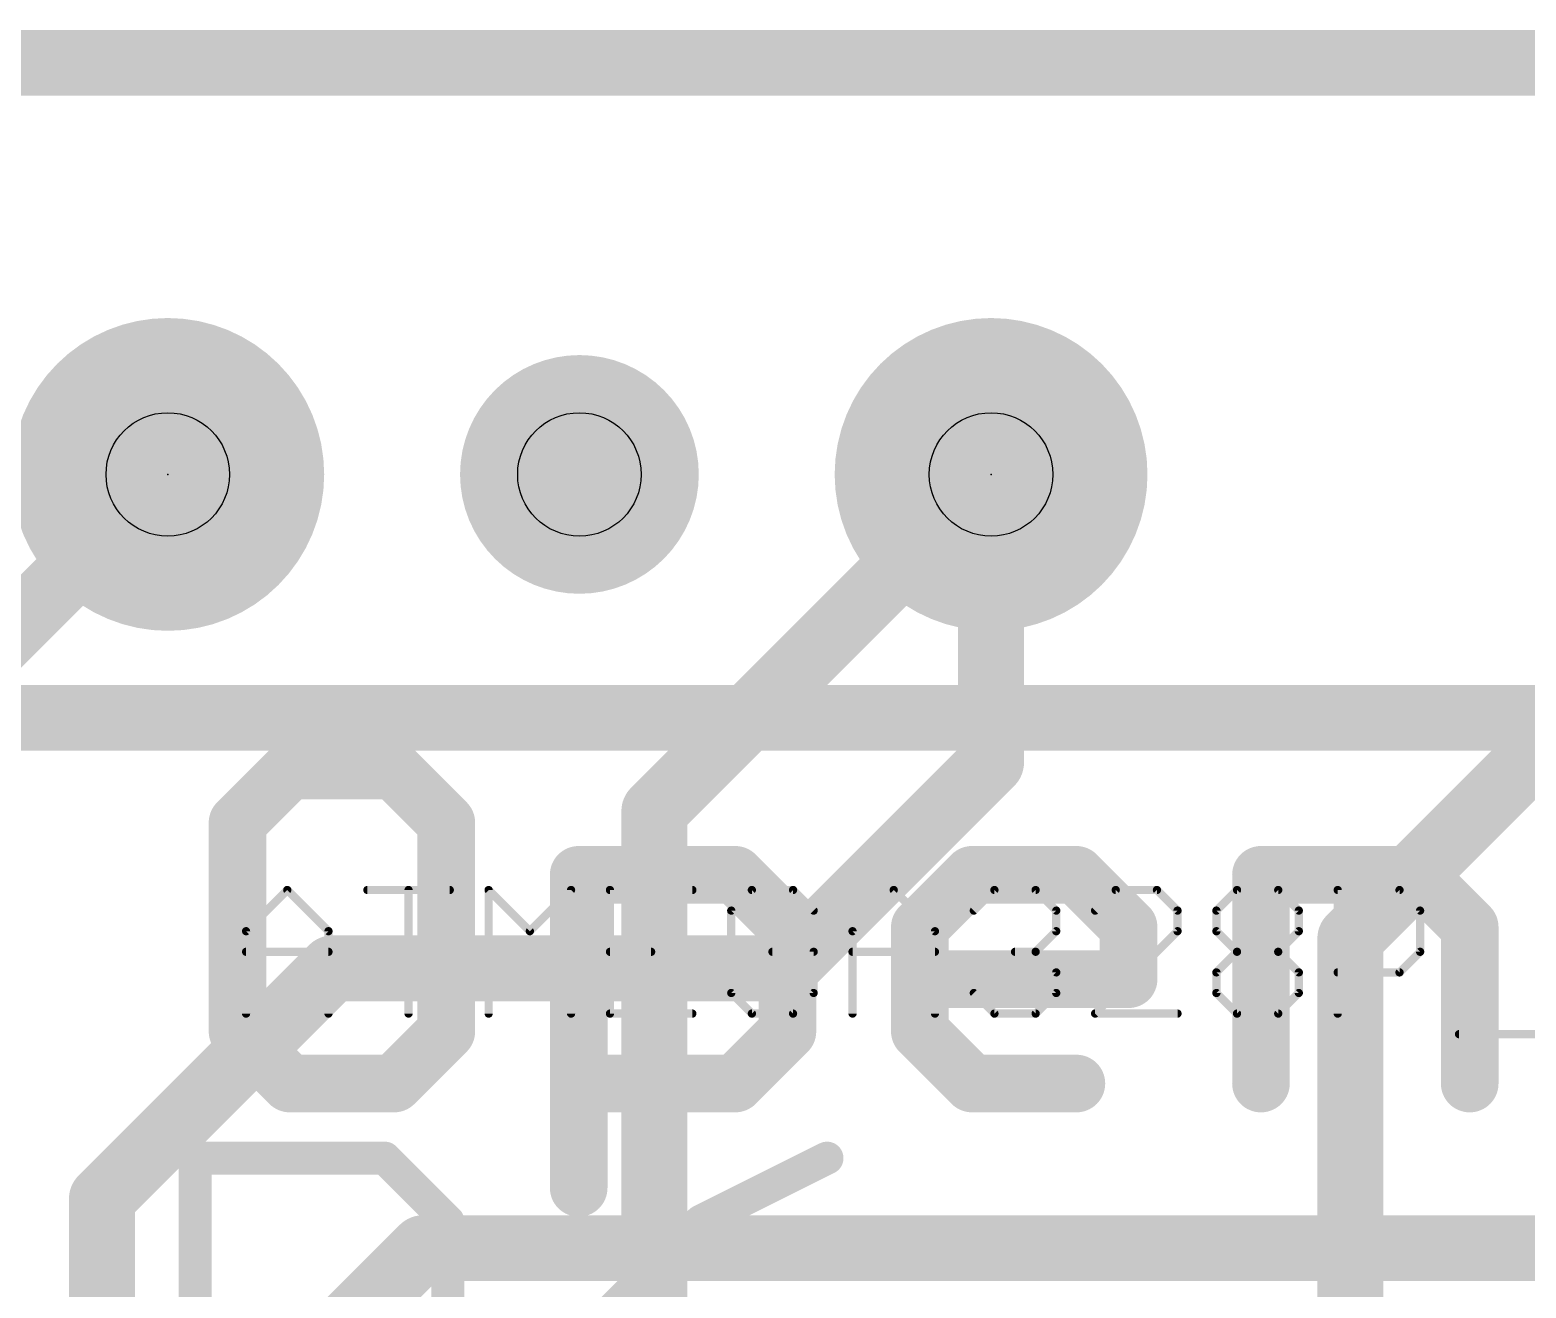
# Model space of a CAD drawing. Extents: x -41 to 66, y -18 to 24.
# Drawn here: x 3.385 to 8.001, y 15.269 to 19.152 of the extents above; entities that cross this region are included whole.
import ezdxf

# ---------------------------------------------------------------- set-up
doc = ezdxf.new("R2010")
doc.units = 0
for name, color, linetype in [('1', 12, 'CONTINUOUS'), ('16', 132, 'CONTINUOUS'), ('18', 110, 'CONTINUOUS'), ('20', 53, 'CONTINUOUS'), ('21', 53, 'CONTINUOUS'), ('22', 53, 'CONTINUOUS'), ('23', 53, 'CONTINUOUS'), ('25', 253, 'CONTINUOUS'), ('27', 253, 'CONTINUOUS'), ('29', 253, 'CONTINUOUS'), ('44', 253, 'CONTINUOUS')]:
    doc.layers.add(name, color=color, linetype=linetype)

# ---------------------------------------------------------------- blocks, each defined once
blk = doc.blocks.new('PIE')
at = {"const_width": 0.5}
blk.add_lwpolyline([(0, -0.25, 1), (0, 0.25, 1), (0, -0.25)], format="xyb", dxfattribs=at)
blk = doc.blocks.new('ROUNDV')
at = {"const_width": 0.5}
blk.add_lwpolyline([(0, -0.25, 1), (0, 0.25, 1), (0, -0.25)], format="xyb", dxfattribs=at)

msp = doc.modelspace()

# ---------------------------------------------------------------- linework, layer by layer
at = {"layer": '1', "const_width": 0.2032}
for points in [[(0, 19.05), (15.24, 19.05)], [(6.35, 16.891), (6.35, 17.78)], [(5.715, 16.256), (6.35, 16.891)], [(3.6068, 15.5448), (4.318, 16.256)], [(4.318, 16.256), (5.715, 16.256)], [(3.6068, 14.5288), (3.6068, 15.5448)], [(4.312, 15.107), (4.5974, 15.3924)], [(4.5974, 15.3924), (9.0424, 15.3924)]]:
    msp.add_lwpolyline(points, dxfattribs=at)
at = {"layer": '1', "const_width": 0.1016}
for points in [[(6.4008, 17.78, 1), (6.2992, 17.78)], [(6.3859, 16.8551, 1), (6.3141, 16.9269)], [(6.2992, 16.891, 1), (6.4008, 16.891)], [(4.318, 16.3068, 1), (4.318, 16.2052)], [(4.3539, 16.2201, 1), (4.2821, 16.2919)], [(5.6791, 16.2919, 1), (5.7509, 16.2201)], [(5.715, 16.2052, 1), (5.715, 16.3068)], [(3.6576, 15.5448, 1), (3.556, 15.5448)], [(3.5709, 15.5807, 1), (3.6427, 15.5089)], [(4.5974, 15.4432, 1), (4.5974, 15.3416)], [(4.6333, 15.3565, 1), (4.5615, 15.4283)]]:
    msp.add_lwpolyline(points, format="xyb", dxfattribs=at)
at = {"layer": '16', "const_width": 0.2032}
for points in [[(0, 19.05), (15.24, 19.05)], [(2.794, 16.764), (3.81, 17.78)], [(5.3111, 16.7411), (6.35, 17.78)], [(7.4583, 16.3483), (8.89, 17.78)], [(5.3111, 14.257), (5.3111, 16.7411)], [(7.4583, 14.2824), (7.4583, 16.3483)]]:
    msp.add_lwpolyline(points, dxfattribs=at)
at = {"layer": '16', "const_width": 0.1016}
for points in [[(3.8459, 17.7441, 1), (3.7741, 17.8159)], [(6.3859, 17.7441, 1), (6.3141, 17.8159)], [(5.3619, 16.7411, 1), (5.2603, 16.7411)], [(5.2752, 16.7771, 1), (5.3471, 16.7052)], [(7.5091, 16.3483, 1), (7.4075, 16.3483)], [(7.4224, 16.3842, 1), (7.4942, 16.3124)]]:
    msp.add_lwpolyline(points, format="xyb", dxfattribs=at)
at = {"layer": '20', "const_width": 0.2032}
msp.add_lwpolyline([(15.24, 19.05), (0, 19.05)], dxfattribs=at)
at = {"layer": '21', "const_width": 0.1778}
for points in [[(4.1863, 16.8664), (4.0253, 16.7054)], [(4.5083, 16.8664), (4.1863, 16.8664)], [(4.6693, 16.7054), (4.5083, 16.8664)], [(4.0253, 16.7054), (4.0253, 16.0614)], [(4.6693, 16.0614), (4.6693, 16.7054)], [(5.0778, 15.5784), (5.0778, 16.5444)], [(5.0778, 16.5444), (5.5608, 16.5444)], [(5.5608, 16.5444), (5.7218, 16.3834)], [(6.1302, 16.3834), (6.2912, 16.5444)], [(6.2912, 16.5444), (6.6132, 16.5444)], [(6.6132, 16.5444), (6.7742, 16.3834)], [(7.1827, 15.9004), (7.1827, 16.5444)], [(7.1827, 16.5444), (7.6657, 16.5444)], [(7.6657, 16.5444), (7.8267, 16.3834)], [(5.7218, 16.3834), (5.7218, 16.0614)], [(6.1302, 16.0614), (6.1302, 16.3834)], [(6.7742, 16.3834), (6.7742, 16.2224)], [(7.8267, 16.3834), (7.8267, 15.9004)], [(6.7742, 16.2224), (6.1302, 16.2224)], [(4.0253, 16.0614), (4.1863, 15.9004)], [(4.5083, 15.9004), (4.6693, 16.0614)], [(5.7218, 16.0614), (5.5608, 15.9004)], [(6.2912, 15.9004), (6.1302, 16.0614)], [(4.1863, 15.9004), (4.5083, 15.9004)], [(5.5608, 15.9004), (5.0778, 15.9004)], [(6.6132, 15.9004), (6.2912, 15.9004)]]:
    msp.add_lwpolyline(points, dxfattribs=at)
at = {"layer": '21', "const_width": 0.0889}
for points in [[(4.1863, 16.9109, 1), (4.1863, 16.822)], [(4.2177, 16.835, 1), (4.1549, 16.8979)], [(4.5397, 16.8979, 1), (4.4769, 16.835)], [(4.5083, 16.822, 1), (4.5083, 16.9109)], [(4.0697, 16.7054, 1), (3.9808, 16.7054)], [(3.9939, 16.7368, 1), (4.0567, 16.674)], [(4.7138, 16.7054, 1), (4.6249, 16.7054)], [(4.6379, 16.674, 1), (4.7007, 16.7368)], [(5.1222, 16.5444, 1), (5.0333, 16.5444)], [(5.0778, 16.5889, 1), (5.0778, 16.5)], [(5.5922, 16.5758, 1), (5.5293, 16.513)], [(5.5608, 16.5, 1), (5.5608, 16.5889)], [(6.2912, 16.5889, 1), (6.2912, 16.5)], [(6.3226, 16.513, 1), (6.2598, 16.5758)], [(6.6447, 16.5758, 1), (6.5818, 16.513)], [(6.6132, 16.5, 1), (6.6132, 16.5889)], [(7.2271, 16.5444, 1), (7.1382, 16.5444)], [(7.1827, 16.5889, 1), (7.1827, 16.5)], [(7.6971, 16.5758, 1), (7.6343, 16.513)], [(7.6657, 16.5, 1), (7.6657, 16.5889)], [(5.7662, 16.3834, 1), (5.6773, 16.3834)], [(5.6903, 16.352, 1), (5.7532, 16.4148)], [(6.0988, 16.4148, 1), (6.1616, 16.352)], [(6.1747, 16.3834, 1), (6.0858, 16.3834)], [(6.8187, 16.3834, 1), (6.7298, 16.3834)], [(6.7428, 16.352, 1), (6.8057, 16.4148)], [(7.8711, 16.3834, 1), (7.7822, 16.3834)], [(7.7953, 16.352, 1), (7.8581, 16.4148)], [(6.1302, 16.2669, 1), (6.1302, 16.178)], [(6.7742, 16.178, 1), (6.7742, 16.2669)], [(6.7298, 16.2224, 1), (6.8187, 16.2224)], [(4.0567, 16.0928, 1), (3.9939, 16.03)], [(4.7007, 16.03, 1), (4.6379, 16.0928)], [(5.7532, 16.03, 1), (5.6903, 16.0928)], [(6.1616, 16.0928, 1), (6.0988, 16.03)], [(3.9808, 16.0614, 1), (4.0697, 16.0614)], [(4.6249, 16.0614, 1), (4.7138, 16.0614)], [(5.6773, 16.0614, 1), (5.7662, 16.0614)], [(6.0858, 16.0614, 1), (6.1747, 16.0614)], [(4.1863, 15.9449, 1), (4.1863, 15.856)], [(4.1549, 15.869, 1), (4.2177, 15.9318)], [(4.4769, 15.9318, 1), (4.5397, 15.869)], [(4.5083, 15.856, 1), (4.5083, 15.9449)], [(5.0778, 15.9449, 1), (5.0778, 15.856)], [(5.5293, 15.9318, 1), (5.5922, 15.869)], [(5.5608, 15.856, 1), (5.5608, 15.9449)], [(6.2912, 15.9449, 1), (6.2912, 15.856)], [(6.2598, 15.869, 1), (6.3226, 15.9318)], [(6.6132, 15.856, 1), (6.6132, 15.9449)], [(7.1382, 15.9004, 1), (7.2271, 15.9004)], [(7.7822, 15.9004, 1), (7.8711, 15.9004)], [(5.0333, 15.5784, 1), (5.1222, 15.5784)]]:
    msp.add_lwpolyline(points, format="xyb", dxfattribs=at)
at = {"layer": '22', "const_width": 0.2032}
msp.add_lwpolyline([(10.762, 17.029), (2.362, 17.029)], dxfattribs=at)
at = {"layer": '23'}
for p in [(3.81, 17.78), (6.35, 17.78)]:
    msp.add_point(p, dxfattribs=at)
at = {"layer": '25', "const_width": 0.1016}
for points in [[(3.8948, 14.5009), (3.8948, 15.6703)], [(3.8948, 15.6703), (4.4795, 15.6703)], [(4.4795, 15.6703), (4.6744, 15.4754)], [(5.8438, 15.6703), (5.454, 15.4754)], [(4.6744, 15.4754), (4.6744, 15.0856)], [(5.454, 15.4754), (5.0642, 15.0856)]]:
    msp.add_lwpolyline(points, dxfattribs=at)
at = {"layer": '25', "const_width": 0.0508}
for points in [[(3.9202, 15.6703, 1), (3.8694, 15.6703)], [(3.8948, 15.6957, 1), (3.8948, 15.6449)], [(4.4975, 15.6882, 1), (4.4616, 15.6523)], [(4.4795, 15.6449, 1), (4.4795, 15.6957)], [(5.8552, 15.6475, 1), (5.8325, 15.693)], [(4.6998, 15.4754, 1), (4.649, 15.4754)], [(4.6565, 15.4574, 1), (4.6924, 15.4933)], [(5.4427, 15.4981, 1), (5.4654, 15.4526)], [(5.472, 15.4574, 1), (5.4361, 15.4933)]]:
    msp.add_lwpolyline(points, format="xyb", dxfattribs=at)
at = {"layer": '27', "const_width": 0.0254}
for points in [[(4.0516, 16.3705), (4.1787, 16.4976)], [(4.1787, 16.4976), (4.3058, 16.3705)], [(4.4258, 16.4976), (4.68, 16.4976)], [(4.5529, 16.1163), (4.5529, 16.4976)], [(4.8, 16.1163), (4.8, 16.4976)], [(4.8, 16.4976), (4.9271, 16.3705)], [(4.9271, 16.3705), (5.0542, 16.4976)], [(5.0542, 16.4976), (5.0542, 16.1163)], [(5.4284, 16.4976), (5.1742, 16.4976)], [(5.1742, 16.4976), (5.1742, 16.1163)], [(5.612, 16.4976), (5.5484, 16.4341)], [(5.7391, 16.4976), (5.612, 16.4976)], [(5.8026, 16.4341), (5.7391, 16.4976)], [(5.9226, 16.3705), (6.0497, 16.4976)], [(6.0497, 16.4976), (6.1768, 16.3705)], [(6.2968, 16.4341), (6.3604, 16.4976)], [(6.3604, 16.4976), (6.4875, 16.4976)], [(6.4875, 16.4976), (6.551, 16.4341)], [(6.7346, 16.4976), (6.671, 16.4341)], [(6.8617, 16.4976), (6.7346, 16.4976)], [(6.9252, 16.4341), (6.8617, 16.4976)], [(7.0452, 16.4341), (7.1088, 16.4976)], [(7.1088, 16.4976), (7.2359, 16.4976)], [(7.2359, 16.4976), (7.2995, 16.4341)], [(7.4194, 16.1163), (7.4194, 16.4976)], [(7.4194, 16.4976), (7.6101, 16.4976)], [(7.6101, 16.4976), (7.6737, 16.4341)], [(5.5484, 16.4341), (5.5484, 16.1799)], [(6.551, 16.4341), (6.551, 16.3705)], [(6.9252, 16.3705), (6.9252, 16.4341)], [(7.0452, 16.3705), (7.0452, 16.4341)], [(7.2995, 16.4341), (7.2995, 16.3705)], [(7.6737, 16.4341), (7.6737, 16.307)], [(4.0516, 16.1163), (4.0516, 16.3705)], [(4.3058, 16.3705), (4.3058, 16.1163)], [(5.9226, 16.1163), (5.9226, 16.3705)], [(6.1768, 16.3705), (6.1768, 16.1163)], [(6.551, 16.3705), (6.4875, 16.307)], [(6.671, 16.1163), (6.9252, 16.3705)], [(7.1088, 16.307), (7.0452, 16.3705)], [(7.2995, 16.3705), (7.2359, 16.307)], [(4.0516, 16.307), (4.3058, 16.307)], [(5.1742, 16.307), (5.3013, 16.307)], [(5.8026, 16.307), (5.6755, 16.307)], [(5.8026, 16.1799), (5.8026, 16.307)], [(5.9226, 16.307), (6.1768, 16.307)], [(6.4875, 16.307), (6.4239, 16.307)], [(6.4875, 16.307), (6.551, 16.2434)], [(7.0452, 16.2434), (7.1088, 16.307)], [(7.1088, 16.307), (7.2359, 16.307)], [(7.2359, 16.307), (7.2995, 16.2434)], [(7.6737, 16.307), (7.6101, 16.2434)], [(6.551, 16.2434), (6.551, 16.1799)], [(7.0452, 16.1799), (7.0452, 16.2434)], [(7.2995, 16.2434), (7.2995, 16.1799)], [(7.6101, 16.2434), (7.4194, 16.2434)], [(5.5484, 16.1799), (5.612, 16.1163)], [(5.7391, 16.1163), (5.8026, 16.1799)], [(6.3604, 16.1163), (6.2968, 16.1799)], [(6.551, 16.1799), (6.4875, 16.1163)], [(7.1088, 16.1163), (7.0452, 16.1799)], [(7.2995, 16.1799), (7.2359, 16.1163)], [(5.1742, 16.1163), (5.4284, 16.1163)], [(5.612, 16.1163), (5.7391, 16.1163)], [(6.4875, 16.1163), (6.3604, 16.1163)], [(6.9252, 16.1163), (6.671, 16.1163)], [(7.2359, 16.1163), (7.1088, 16.1163)], [(7.7936, 16.0527), (8.0479, 16.0527)]]:
    msp.add_lwpolyline(points, dxfattribs=at)
at = {"layer": '27', "const_width": 0.0127}
for points in [[(4.1832, 16.5021, 1), (4.1742, 16.4931)], [(4.1832, 16.4931, 1), (4.1742, 16.5021)], [(4.4258, 16.504, 1), (4.4258, 16.4913)], [(4.5592, 16.4976, 1), (4.5465, 16.4976)], [(4.68, 16.4913, 1), (4.68, 16.504)], [(4.8063, 16.4976, 1), (4.7936, 16.4976)], [(4.8045, 16.5021, 1), (4.7955, 16.4931)], [(5.0606, 16.4976, 1), (5.0479, 16.4976)], [(5.0587, 16.4931, 1), (5.0497, 16.5021)], [(5.1742, 16.504, 1), (5.1742, 16.4913)], [(5.1806, 16.4976, 1), (5.1679, 16.4976)], [(5.4284, 16.4913, 1), (5.4284, 16.504)], [(5.612, 16.504, 1), (5.612, 16.4913)], [(5.6165, 16.4931, 1), (5.6075, 16.5021)], [(5.7436, 16.5021, 1), (5.7346, 16.4931)], [(5.7391, 16.4913, 1), (5.7391, 16.504)], [(6.0542, 16.5021, 1), (6.0452, 16.4931)], [(6.0542, 16.4931, 1), (6.0452, 16.5021)], [(6.3604, 16.504, 1), (6.3604, 16.4913)], [(6.3649, 16.4931, 1), (6.3559, 16.5021)], [(6.492, 16.5021, 1), (6.483, 16.4931)], [(6.4875, 16.4913, 1), (6.4875, 16.504)], [(6.7346, 16.504, 1), (6.7346, 16.4913)], [(6.7391, 16.4931, 1), (6.7301, 16.5021)], [(6.8662, 16.5021, 1), (6.8572, 16.4931)], [(6.8617, 16.4913, 1), (6.8617, 16.504)], [(7.1088, 16.504, 1), (7.1088, 16.4913)], [(7.1133, 16.4931, 1), (7.1043, 16.5021)], [(7.2404, 16.5021, 1), (7.2314, 16.4931)], [(7.2359, 16.4913, 1), (7.2359, 16.504)], [(7.4194, 16.504, 1), (7.4194, 16.4913)], [(7.4258, 16.4976, 1), (7.4131, 16.4976)], [(7.6146, 16.5021, 1), (7.6056, 16.4931)], [(7.6101, 16.4913, 1), (7.6101, 16.504)], [(5.5548, 16.4341, 1), (5.5421, 16.4341)], [(5.5439, 16.4386, 1), (5.5529, 16.4296)], [(5.7981, 16.4296, 1), (5.8071, 16.4386)], [(6.2923, 16.4386, 1), (6.3013, 16.4296)], [(6.5574, 16.4341, 1), (6.5447, 16.4341)], [(6.5465, 16.4296, 1), (6.5555, 16.4386)], [(6.6665, 16.4386, 1), (6.6755, 16.4296)], [(6.9316, 16.4341, 1), (6.9189, 16.4341)], [(6.9208, 16.4296, 1), (6.9297, 16.4386)], [(7.0516, 16.4341, 1), (7.0389, 16.4341)], [(7.0407, 16.4386, 1), (7.0497, 16.4296)], [(7.3058, 16.4341, 1), (7.2931, 16.4341)], [(7.295, 16.4296, 1), (7.3039, 16.4386)], [(7.68, 16.4341, 1), (7.6673, 16.4341)], [(7.6692, 16.4296, 1), (7.6781, 16.4386)], [(4.0579, 16.3705, 1), (4.0452, 16.3705)], [(4.0471, 16.375, 1), (4.0561, 16.366)], [(4.3122, 16.3705, 1), (4.2995, 16.3705)], [(4.3013, 16.366, 1), (4.3103, 16.375)], [(4.9226, 16.375, 1), (4.9316, 16.366)], [(4.9226, 16.366, 1), (4.9316, 16.375)], [(5.929, 16.3705, 1), (5.9163, 16.3705)], [(5.9181, 16.375, 1), (5.9271, 16.366)], [(6.1832, 16.3705, 1), (6.1705, 16.3705)], [(6.1723, 16.366, 1), (6.1813, 16.375)], [(6.5447, 16.3705, 1), (6.5574, 16.3705)], [(6.5555, 16.366, 1), (6.5465, 16.375)], [(6.9189, 16.3705, 1), (6.9316, 16.3705)], [(6.9297, 16.366, 1), (6.9208, 16.375)], [(7.0497, 16.375, 1), (7.0407, 16.366)], [(7.0389, 16.3705, 1), (7.0516, 16.3705)], [(7.2931, 16.3705, 1), (7.3058, 16.3705)], [(7.3039, 16.366, 1), (7.295, 16.375)], [(4.0516, 16.3133, 1), (4.0516, 16.3006)], [(4.3058, 16.3006, 1), (4.3058, 16.3133)], [(5.1742, 16.3133, 1), (5.1742, 16.3006)], [(5.3013, 16.3006, 1), (5.3013, 16.3133)], [(5.6755, 16.3133, 1), (5.6755, 16.3006)], [(5.809, 16.307, 1), (5.7963, 16.307)], [(5.8026, 16.3006, 1), (5.8026, 16.3133)], [(5.9226, 16.3133, 1), (5.9226, 16.3006)], [(6.1768, 16.3006, 1), (6.1768, 16.3133)], [(6.4239, 16.3133, 1), (6.4239, 16.3006)], [(6.492, 16.3115, 1), (6.483, 16.3025)], [(6.483, 16.3115, 1), (6.492, 16.3025)], [(6.4875, 16.3006, 1), (6.4875, 16.3133)], [(7.1088, 16.3133, 1), (7.1088, 16.3006)], [(7.1133, 16.3025, 1), (7.1043, 16.3115)], [(7.1043, 16.3025, 1), (7.1133, 16.3115)], [(7.2404, 16.3115, 1), (7.2314, 16.3025)], [(7.2314, 16.3115, 1), (7.2404, 16.3025)], [(7.2359, 16.3006, 1), (7.2359, 16.3133)], [(7.6673, 16.307, 1), (7.68, 16.307)], [(7.6781, 16.3025, 1), (7.6692, 16.3115)], [(6.5574, 16.2434, 1), (6.5447, 16.2434)], [(6.5465, 16.2389, 1), (6.5555, 16.2479)], [(7.0516, 16.2434, 1), (7.0389, 16.2434)], [(7.0407, 16.2479, 1), (7.0497, 16.2389)], [(7.3058, 16.2434, 1), (7.2931, 16.2434)], [(7.295, 16.2389, 1), (7.3039, 16.2479)], [(7.4194, 16.2498, 1), (7.4194, 16.2371)], [(7.6056, 16.2479, 1), (7.6146, 16.2389)], [(7.6101, 16.2371, 1), (7.6101, 16.2498)], [(5.5529, 16.1843, 1), (5.5439, 16.1754)], [(5.5421, 16.1799, 1), (5.5548, 16.1799)], [(5.7963, 16.1799, 1), (5.809, 16.1799)], [(5.8071, 16.1754, 1), (5.7981, 16.1843)], [(6.3013, 16.1843, 1), (6.2923, 16.1754)], [(6.5447, 16.1799, 1), (6.5574, 16.1799)], [(6.5555, 16.1754, 1), (6.5465, 16.1843)], [(7.0497, 16.1843, 1), (7.0407, 16.1754)], [(7.0389, 16.1799, 1), (7.0516, 16.1799)], [(7.2931, 16.1799, 1), (7.3058, 16.1799)], [(7.3039, 16.1754, 1), (7.295, 16.1843)], [(4.0452, 16.1163, 1), (4.0579, 16.1163)], [(4.2995, 16.1163, 1), (4.3122, 16.1163)], [(4.5465, 16.1163, 1), (4.5592, 16.1163)], [(4.7936, 16.1163, 1), (4.8063, 16.1163)], [(5.0479, 16.1163, 1), (5.0606, 16.1163)], [(5.1742, 16.1227, 1), (5.1742, 16.11)], [(5.1679, 16.1163, 1), (5.1806, 16.1163)], [(5.4284, 16.11, 1), (5.4284, 16.1227)], [(5.612, 16.1227, 1), (5.612, 16.11)], [(5.6075, 16.1118, 1), (5.6165, 16.1208)], [(5.7346, 16.1208, 1), (5.7436, 16.1118)], [(5.7391, 16.11, 1), (5.7391, 16.1227)], [(5.9163, 16.1163, 1), (5.929, 16.1163)], [(6.1705, 16.1163, 1), (6.1832, 16.1163)], [(6.3604, 16.1227, 1), (6.3604, 16.11)], [(6.3559, 16.1118, 1), (6.3649, 16.1208)], [(6.483, 16.1208, 1), (6.492, 16.1118)], [(6.4875, 16.11, 1), (6.4875, 16.1227)], [(6.671, 16.1227, 1), (6.671, 16.11)], [(6.6665, 16.1208, 1), (6.6755, 16.1118)], [(6.9252, 16.11, 1), (6.9252, 16.1227)], [(7.1088, 16.1227, 1), (7.1088, 16.11)], [(7.1043, 16.1118, 1), (7.1133, 16.1208)], [(7.2314, 16.1208, 1), (7.2404, 16.1118)], [(7.2359, 16.11, 1), (7.2359, 16.1227)], [(7.4131, 16.1163, 1), (7.4258, 16.1163)], [(7.7936, 16.0591, 1), (7.7936, 16.0464)]]:
    msp.add_lwpolyline(points, format="xyb", dxfattribs=at)
at = {"layer": '44'}
for centre in [(3.81, 17.78), (5.08, 17.78), (6.35, 17.78)]:
    msp.add_circle(centre, 0.1905, dxfattribs=at)

# ---------------------------------------------------------------- block references
at = {"layer": '1', "xscale": 0.762, "yscale": 0.762}
for p in [(3.81, 17.78), (6.35, 17.78)]:
    msp.add_blockref('PIE', p, dxfattribs=at)
at = {"layer": '18', "xscale": 0.7366, "yscale": 0.7366}
for p in [(3.81, 17.78), (3.81, 17.78), (5.08, 17.78), (5.08, 17.78), (6.35, 17.78), (6.35, 17.78)]:
    msp.add_blockref('ROUNDV', p, dxfattribs=at)
at = {"layer": '29', "xscale": 0.9652, "yscale": 0.9652}
for p in [(3.81, 17.78), (6.35, 17.78)]:
    msp.add_blockref('PIE', p, dxfattribs=at)

doc.saveas('drawing.dxf')
